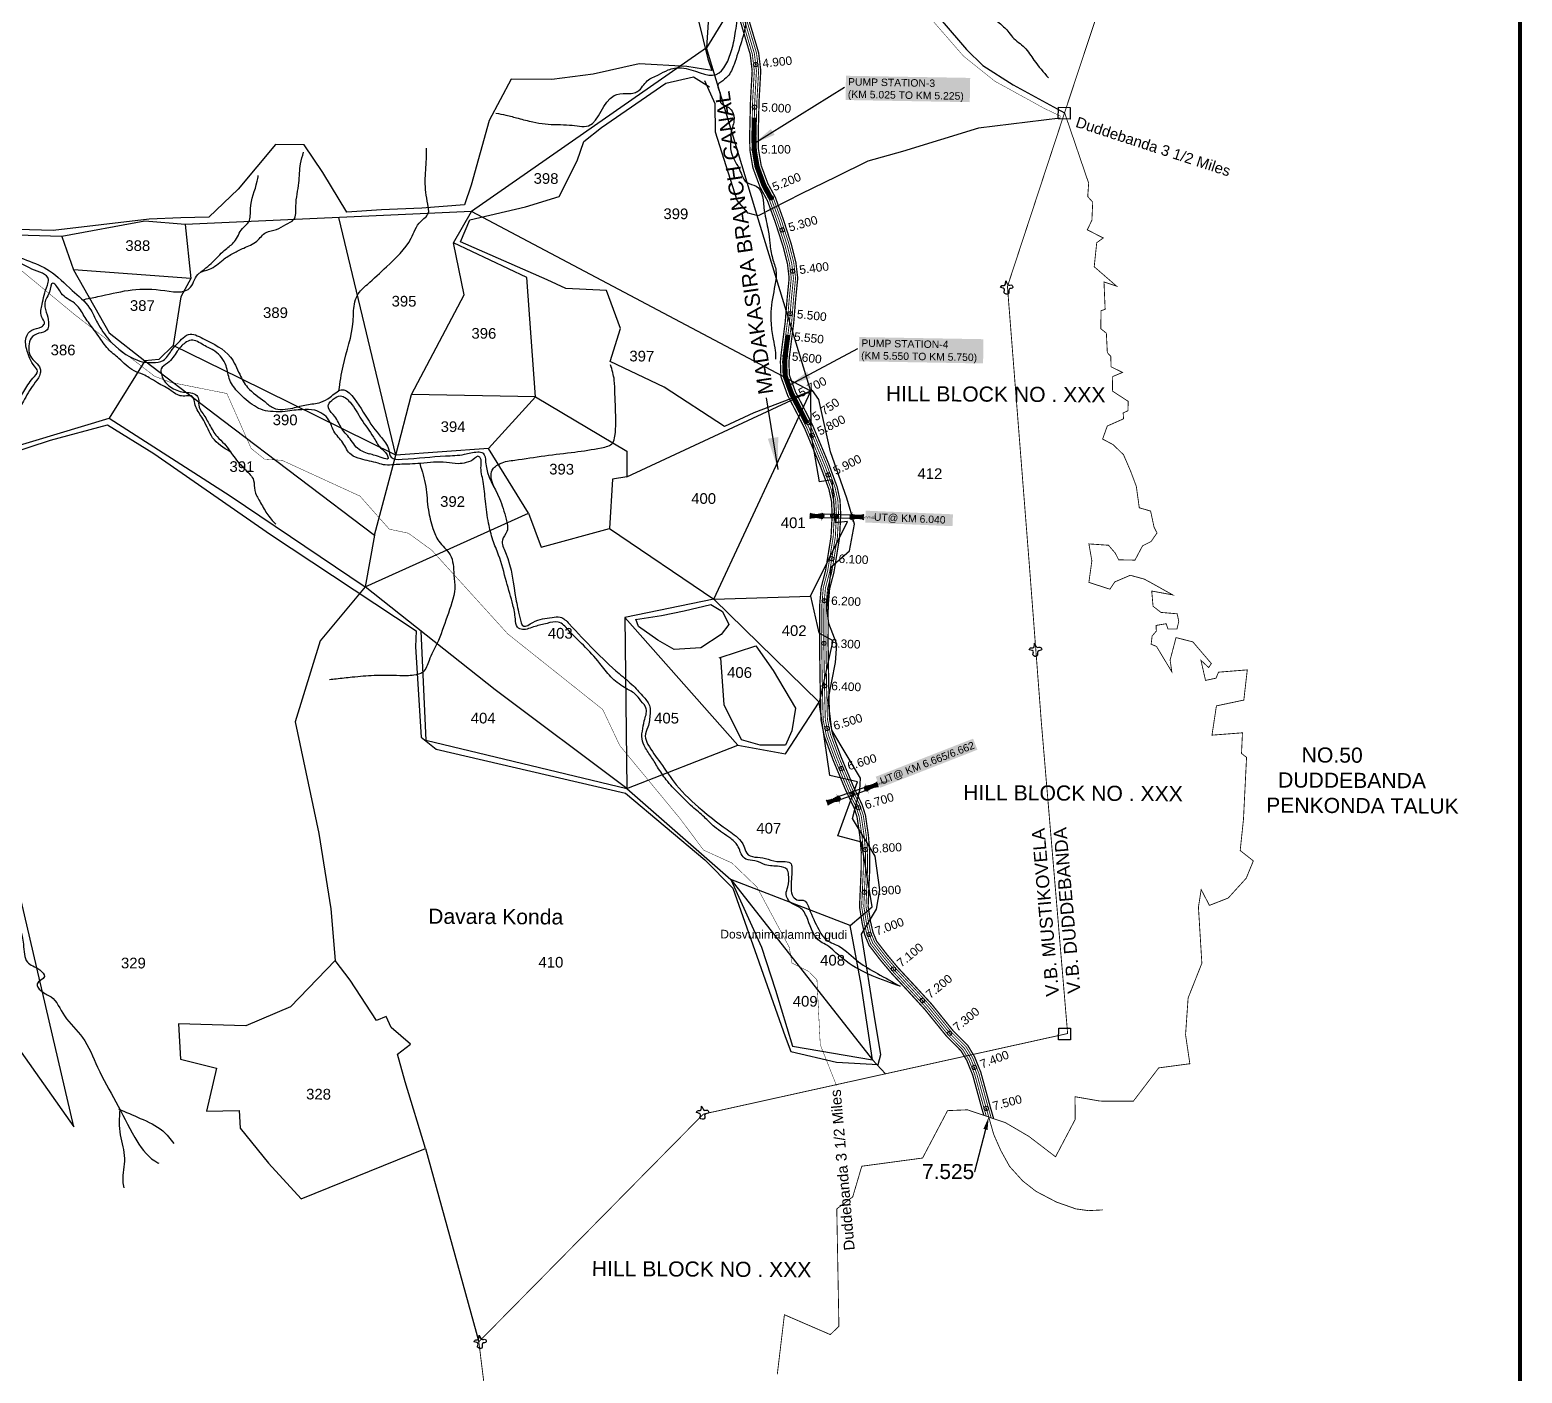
# Model space of a CAD drawing. Header units: inches. Extents: x 768179 to 777848, y 1567444 to 1579928.
# Drawn here: x 774247 to 777743, y 1569963 to 1573112 of the extents above; entities that cross this region are included whole.
import ezdxf
from ezdxf import colors
from ezdxf.entities.mleader import LeaderData, LeaderLine
from ezdxf.enums import TextEntityAlignment as Align
from ezdxf.math import Vec2, Vec3

# ---------------------------------------------------------------- set-up
doc = ezdxf.new("R2010")
doc.units = ezdxf.units.IN
doc.header["$MEASUREMENT"] = 0
doc.header["$PDMODE"] = 32
doc.header["$PDSIZE"] = 10
doc.linetypes.add('ACAD_ISO02W100', pattern=[15, 12, -3])
doc.linetypes.add('HIDDEN2', pattern=[0.1875, 0.125, -0.0625])
for name, color, linetype in [('CANAL1', 242, 'Continuous'), ('CSMark', 72, 'Continuous'), ('HILLLS', 24, 'Continuous'), ('PLOT', 7, 'Continuous'), ('PLOT NO', 7, 'Continuous'), ('ROADS', 6, 'Continuous'), ('STREAM', 4, 'Continuous'), ('STRUCTURE', 5, 'Continuous'), ('TANKS-STREAM', 4, 'Continuous'), ('TEXT', 7, 'Continuous'), ('VILLAGE BOUNDARY', 5, 'Continuous'), ('VILLAGE BOUNDRY', 5, 'Continuous'), ('VILLAGE STONES', 1, 'Continuous')]:
    doc.layers.add(name, color=color, linetype=linetype)
doc.styles.get("Standard").update_dxf_attribs({"font": 'arial.ttf'})
doc.linetypes.add('DOTS', pattern='A,1e-06,-3,["●",Standard,S=3,R=0,X=-1.25,Y=-1.25],-3', length=6.000001)
doc.dimstyles.get("Standard").update_dxf_attribs({"dimtxt": 0.18, "dimasz": 20, "dimexe": 0.18, "dimexo": 0.0625, "dimgap": 0.09, "dimtad": 0, "dimtih": 1, "dimtoh": 1, "dimdec": 4, "dimzin": 0, "dimdsep": 46, "dimtxsty": 'Standard', "dimcen": 0.09, "dimadec": 0, "dimazin": 0, "dimtfac": 1, "dimtdec": 4, "dimtofl": 0, "dimtmove": 0, "dimatfit": 3, "dimfxl": 1, "dimtolj": 1, "dimtzin": 0, "dimarcsym": 0})

# ---------------------------------------------------------------- blocks, each defined once
blk = doc.blocks.new('UT')
at = {"layer": 'STRUCTURE'}
h = blk.add_hatch(dxfattribs=at)
h.set_pattern_fill('DASH', color=150, scale=8, angle=-39.6278, style=0)
h.set_pattern_definition([(320.372247933, (-4370.464, -6260.8811), (1.40800153113, 0.132407282), [1, -1])])
h.paths.add_polyline_path([(765163, 1700681.9), (765165.6, 1700680.6), (765167.2, 1700680.3), (765169.1, 1700680), (765172.4, 1700679.6), (765176.4, 1700679.3), (765179.5, 1700679.5), (765183.1, 1700679.9), (765187.7, 1700680.9), (765188.9, 1700681.2), (765193.1, 1700682.2), (765196.1, 1700680.2), (765196.1, 1700672.2), (765193.1, 1700670.2), (765190.5, 1700670.8), (765188.1, 1700671.3), (765185.5, 1700671.8), (765183.6, 1700672.1), (765181, 1700672.5), (765180.3, 1700672.5), (765178.5, 1700672.6), (765176.7, 1700672.6), (765174.6, 1700672.5), (765172.5, 1700672.3), (765170.4, 1700672), (765168.5, 1700671.7), (765166.1, 1700671.2), (765165, 1700670.8), (765163, 1700669.7)])
h.paths.add_polyline_path([(765259.1, 1700682.2), (765256.1, 1700680.2), (765256.1, 1700672.2), (765259.1, 1700670.2), (765261.9, 1700671), (765264.4, 1700671.6), (765266.4, 1700672), (765269.1, 1700672.5), (765272.7, 1700673), (765276.1, 1700673.1), (765278.6, 1700672.9), (765281.2, 1700672.7), (765283.9, 1700672.3), (765286.4, 1700671.9), (765288, 1700671.3), (765289.2, 1700670.6), (765289.1, 1700682.7), (765287.6, 1700681.8), (765285.7, 1700681.2), (765283, 1700680.7), (765281.2, 1700680.4), (765276.7, 1700679.9), (765272.7, 1700679.9), (765268.7, 1700680.3), (765264.8, 1700681), (765261.2, 1700681.7)])
at = {"layer": 'STRUCTURE', "color": 150, "const_width": 0.628}
for points in [[(765190.1, 1700688.2), (765190.1, 1700684.2), (765196.1, 1700680.2), (765256.1, 1700680.2), (765262.1, 1700684.2), (765262.1, 1700688.2)], [(765190.1, 1700664.2), (765190.1, 1700668.2), (765196.1, 1700672.2), (765256.1, 1700672.2), (765262.1, 1700668.2), (765262.1, 1700664.2)]]:
    blk.add_lwpolyline(points, dxfattribs=at)
at = {"layer": 'STRUCTURE', "color": 150}
for points in [[(765196.1, 1700680.2), (765256.1, 1700680.2)], [(765196.1, 1700672.2), (765256.1, 1700672.2)], [(765196.1, 1700672.2), (765256.1, 1700672.2)]]:
    blk.add_lwpolyline(points, dxfattribs=at)
at = {"layer": 'STRUCTURE', "color": 0}
blk.add_circle((765226.1, 1700676.2), 1.89, dxfattribs=at)
at = {"layer": 'STRUCTURE', "color": 150}
for points in [[(765163, 1700681.9), (765164.4, 1700681.1), (765167.9, 1700680.2), (765171.2, 1700679.8), (765176.1, 1700679.4), (765184.7, 1700680.3), (765193.1, 1700682.2)], [(765163, 1700669.7), (765164.3, 1700670.6), (765167.8, 1700671.6), (765171.2, 1700672.1), (765176, 1700672.6), (765184.7, 1700672), (765193.1, 1700670.2)], [(765289.1, 1700682.7), (765287.8, 1700681.9), (765284.3, 1700680.9), (765280.9, 1700680.4), (765276.1, 1700679.8), (765267.4, 1700680.5), (765259.1, 1700682.2)], [(765289.2, 1700670.6), (765287.8, 1700671.4), (765284.2, 1700672.3), (765280.9, 1700672.7), (765276.1, 1700673.1), (765267.4, 1700672.2), (765259.1, 1700670.2)]]:
    blk.add_spline(points, degree=3, dxfattribs=at)
at = {"layer": 'STRUCTURE', "color": 0}
blk.add_text('STREAM', height=5, dxfattribs=at).set_placement((765148.2, 1700675.8), align=Align.MIDDLE_CENTER)
for points in [[(765190.9, 1700676), (765164.2, 1700675.8)], [(765289.3, 1700676.7), (765265.4, 1700676.4)]]:
    blk.add_leader(points, dimstyle='Standard', override={"dimasz": 10, "dimgap": 0.09, "dimtad": 0}, dxfattribs=at)

msp = doc.modelspace()

# ---------------------------------------------------------------- linework, layer by layer
at = {"color": 2}
for p in [(775983, 1572718, 21), (776070, 1572191, 21), (776128, 1571973, 21)]:
    msp.add_point(p, dxfattribs=at)
at = {"color": 3}
msp.add_point((776173.3, 1571320.5), dxfattribs=at)
at = {"layer": 'CANAL1', "color": 1, "const_width": 3}
for points in [[(775907.8, 1573142.7), (775934.2, 1573054), (775938.8, 1573015.4), (775934.9, 1572946.4), (775932.9, 1572862.8), (775933.5, 1572829.8), (775940.5, 1572788.3), (775957, 1572743.5), (775974.6, 1572711), (775992.6, 1572661.6), (776011.3, 1572603.5), (776021.5, 1572562.8), (776025.4, 1572529.6), (776020.7, 1572481.7), (776016.2, 1572426.9), (776006.7, 1572352.6), (776004.9, 1572334.7), (776006.2, 1572298.4), (776021.9, 1572254.8), (776044.9, 1572210.6), (776061.9, 1572177.1), (776099, 1572088), (776118.6, 1572034.9), (776124.7, 1572006.4), (776126.2, 1571974.8), (776123.6, 1571924), (776110.7, 1571844.2), (776100.5, 1571804.8), (776096.9, 1571763), (776096.7, 1571669.9), (776098, 1571581), (776100.1, 1571494.3), (776107.8, 1571455.9), (776129, 1571398.8), (776157.8, 1571329.8), (776177.5, 1571288.4), (776184.5, 1571266.8), (776191.2, 1571220.9), (776194.2, 1571185.7), (776194.1, 1571142.7), (776191.9, 1571092.3), (776190.3, 1571056.3), (776196.4, 1571018), (776202.5, 1570990.7), (776212.8, 1570965.8), (776239.8, 1570930.8), (776265.7, 1570900), (776304.8, 1570857.9), (776343.3, 1570815.8), (776394.5, 1570752.6), (776428, 1570718.9), (776441.6, 1570696.2), (776455.3, 1570662.3), (776476.7, 1570584), (776481.5, 1570567.5)], [(775926.7, 1573149.3), (775953.9, 1573058), (775958.9, 1573016), (775954.9, 1572945.6), (775952.9, 1572862.7), (775953.5, 1572831.7), (775959.9, 1572793.4), (775975.3, 1572751.8), (775992.9, 1572719.3), (776011.5, 1572668.1), (776030.5, 1572609), (776041.2, 1572566.4), (776045.5, 1572529.7), (776040.6, 1572479.9), (776036.1, 1572424.8), (776026.6, 1572350.3), (776024.9, 1572334), (776026, 1572302.3), (776040.3, 1572262.9), (776062.7, 1572219.7), (776080.1, 1572185.5), (776117.7, 1572095.3), (776137.8, 1572040.4), (776144.6, 1572009), (776146.2, 1571974.7), (776143.5, 1571921.9), (776130.3, 1571840.1), (776120.2, 1571801.4), (776116.9, 1571762.1), (776116.7, 1571670), (776118, 1571581.4), (776120, 1571496.5), (776127.1, 1571461.4), (776147.6, 1571406.1), (776176.1, 1571337.9), (776196.1, 1571295.9), (776204.1, 1571271.4), (776211.1, 1571223.2), (776214.2, 1571186.6), (776214.1, 1571142.3), (776211.8, 1571091.4), (776210.4, 1571057.5), (776216, 1571021.8), (776221.7, 1570996.7), (776230.2, 1570975.9), (776255.3, 1570943.4), (776280.7, 1570913.2), (776319.5, 1570871.4), (776358.5, 1570828.9), (776409.4, 1570766), (776443.9, 1570731.3), (776459.6, 1570705.1), (776474.3, 1570668.7), (776496, 1570589.4), (776504.5, 1570559.7)]]:
    msp.add_lwpolyline(points, dxfattribs=at)
at = {"layer": 'CANAL1', "color": 5, "const_width": 2}
for points in [[(775912.6, 1573144.4), (775939.1, 1573055), (775943.8, 1573015.5), (775939.9, 1572946.2), (775937.9, 1572862.8), (775938.5, 1572830.3), (775945.4, 1572789.5), (775961.6, 1572745.6), (775979.2, 1572713.1), (775997.3, 1572663.2), (776016.1, 1572604.9), (776026.4, 1572563.7), (776030.4, 1572529.6), (776025.6, 1572481.2), (776021.2, 1572426.3), (776011.7, 1572352), (776009.9, 1572334.5), (776011.1, 1572299.4), (776026.5, 1572256.9), (776049.4, 1572212.9), (776066.4, 1572179.2), (776103.7, 1572089.8), (776123.4, 1572036.3), (776129.6, 1572007.1), (776131.2, 1571974.8), (776128.6, 1571923.4), (776115.6, 1571843.2), (776105.4, 1571803.9), (776101.9, 1571762.8), (776101.7, 1571669.9), (776103, 1571581.1), (776105.1, 1571494.8), (776112.6, 1571457.3), (776133.6, 1571400.6), (776162.4, 1571331.8), (776182.1, 1571290.3), (776189.4, 1571268), (776196.2, 1571221.5), (776199.2, 1571185.9), (776199.1, 1571142.6), (776196.9, 1571092.1), (776195.3, 1571056.6), (776201.3, 1571018.9), (776207.3, 1570992.2), (776217.1, 1570968.3), (776243.7, 1570934), (776269.5, 1570903.3), (776308.5, 1570861.3), (776347.1, 1570819.1), (776398.2, 1570756), (776431.9, 1570722), (776446.1, 1570698.4), (776460, 1570663.9), (776481.5, 1570585.4), (776487.2, 1570565.6)], [(775922, 1573147.7), (775949, 1573057), (775953.9, 1573015.9), (775949.9, 1572945.8), (775947.9, 1572862.8), (775948.5, 1572831.2), (775955.1, 1572792.1), (775970.7, 1572749.7), (775988.3, 1572717.2), (776006.8, 1572666.4), (776025.7, 1572607.6), (776036.3, 1572565.5), (776040.5, 1572529.7), (776035.6, 1572480.3), (776031.2, 1572425.3), (776021.6, 1572350.9), (776019.9, 1572334.2), (776021.1, 1572301.3), (776035.7, 1572260.9), (776058.3, 1572217.4), (776075.5, 1572183.4), (776113, 1572093.5), (776133, 1572039), (776139.6, 1572008.4), (776141.2, 1571974.8), (776138.5, 1571922.4), (776125.4, 1571841.1), (776115.3, 1571802.2), (776111.9, 1571762.4), (776111.7, 1571670), (776113, 1571581.3), (776115.1, 1571495.9), (776122.3, 1571460), (776142.9, 1571404.3), (776171.5, 1571335.9), (776191.4, 1571294), (776199.2, 1571270.2), (776206.1, 1571222.6), (776209.2, 1571186.4), (776209.1, 1571142.4), (776206.8, 1571091.6), (776205.4, 1571057.2), (776211.1, 1571020.8), (776216.9, 1570995.2), (776225.9, 1570973.3), (776251.4, 1570940.2), (776277, 1570909.9), (776315.8, 1570868.1), (776354.7, 1570825.6), (776405.7, 1570762.7), (776439.9, 1570728.2), (776455.1, 1570702.9), (776469.5, 1570667.1), (776491.2, 1570588.1), (776498.7, 1570561.7)]]:
    msp.add_lwpolyline(points, dxfattribs=at)
at = {"layer": 'CANAL1', "color": 1, "linetype": 'HIDDEN2', "ltscale": 50, "const_width": 2}
msp.add_lwpolyline([(775917.3, 1573146), (775944, 1573056), (775948.8, 1573015.7), (775944.9, 1572946), (775942.9, 1572862.8), (775943.5, 1572830.7), (775950.2, 1572790.8), (775966.2, 1572747.7), (775983.8, 1572715.2), (776002.1, 1572664.8), (776020.9, 1572606.2), (776031.4, 1572564.6), (776035.5, 1572529.7), (776030.6, 1572480.8), (776026.2, 1572425.8), (776016.7, 1572351.4), (776014.9, 1572334.3), (776016.1, 1572300.3), (776031.1, 1572258.9), (776053.8, 1572215.2), (776071, 1572181.3), (776108.4, 1572091.6), (776128.2, 1572037.7), (776134.6, 1572007.7), (776136.2, 1571974.8), (776133.6, 1571922.9), (776120.5, 1571842.1), (776110.4, 1571803.1), (776106.9, 1571762.6), (776106.7, 1571669.9), (776108, 1571581.2), (776110.1, 1571495.4), (776117.4, 1571458.6), (776138.3, 1571402.4), (776167, 1571333.9), (776186.8, 1571292.1), (776194.3, 1571269.1), (776201.1, 1571222), (776204.2, 1571186.1), (776204.1, 1571142.5), (776201.8, 1571091.8), (776200.4, 1571056.9), (776206.2, 1571019.9), (776212.1, 1570993.7), (776221.5, 1570970.8), (776247.6, 1570937.1), (776273.2, 1570906.6), (776312.1, 1570864.7), (776350.9, 1570822.4), (776402, 1570759.3), (776435.9, 1570725.1), (776450.6, 1570700.7), (776464.8, 1570665.5), (776486.4, 1570586.7), (776504.6, 1570523), (776521.3, 1570485), (776541.9, 1570447.8), (776572.6, 1570413.8), (776603.9, 1570389.3), (776651.9, 1570364.2), (776697.2, 1570348.3), (776726.6, 1570344.2), (776758.1, 1570345.8), (776759.9, 1570346.4)], dxfattribs=at)
at = {"layer": 'CANAL1', "color": 96, "const_width": 10}
for points in [[(775984.2, 1572713.9), (775983.8, 1572715.2), (775966.2, 1572747.7), (775950.2, 1572790.8), (775943.5, 1572830.7), (775943.9, 1572905.5)], [(776022.5, 1572396.8), (776014.9, 1572334.3), (776016.1, 1572300.3), (776031.1, 1572258.9), (776067.1, 1572189)]]:
    msp.add_lwpolyline(points, dxfattribs=at)
at = {"layer": 'CSMark', "color": 5, "const_width": 10}
msp.add_lwpolyline([(768183.9, 1579923.4), (777737.7, 1579923.4), (777737.7, 1567449.5), (768183.9, 1567449.5)], close=True, dxfattribs=at)
at = {"layer": 'CSMark', "color": 3}
for p in [(775947.1, 1573030.3), (775944.5, 1572930.5), (775943.5, 1572830.5), (775972.7, 1572735.6), (776009.2, 1572642.7), (776033.5, 1572546), (776027.8, 1572446.5), (776016.2, 1572347.2), (776035.2, 1572250.9), (776079.3, 1572161.2), (776116.9, 1572068.5), (776136, 1571971.3), (776125.3, 1571872), (776107.8, 1571773.8), (776106.7, 1571673.8), (776108.1, 1571573.8), (776114.3, 1571474.3), (776147.6, 1571380.2), (776187.9, 1571288.7), (776203.8, 1571190.4), (776201.8, 1571090.4), (776212.9, 1570991.7), (776269.9, 1570910.5), (776337.6, 1570836.9), (776401.5, 1570759.9), (776459, 1570679.8), (776487.2, 1570583.9)]:
    msp.add_point(p, dxfattribs=at)
at = {"layer": 'HILLLS'}
for points in [[(775813.4, 1573132.6), (775834.9, 1573043.5), (775844.3, 1573016.7), (775785.4, 1573025.9), (775674.3, 1573032), (775565.9, 1573008), (775469.1, 1572995.5), (775374.5, 1572996), (775322.5, 1572899), (775280.7, 1572747.3), (775265, 1572701.2), (775164.9, 1572693.3), (775070.1, 1572690), (774989.3, 1572684.4), (774933.3, 1572777.2), (774888.9, 1572842.4), (774821.9, 1572842.8), (774734.7, 1572738.6), (774665.7, 1572672.6), (774600.1, 1572671), (774525.9, 1572668.1), (774301, 1572641.3), (774218.6, 1572643.4)], [(774194.8, 1572116.9), (774295.2, 1572149.9), (774428.7, 1572185.9), (774536.8, 1572118.7), (774810.1, 1571928.6), (775151.4, 1571703.1), (775150.2, 1571665.8), (775163.5, 1571454), (775198.2, 1571426), (775641.7, 1571322.9), (775828.1, 1571166.1), (775893.3, 1571100.2), (776015.8, 1570752.6), (776029.5, 1570716.8), (776136.7, 1570692.3), (776233.9, 1570686.8), (776240.3, 1570709.9), (776227, 1570789), (776194.8, 1570992.2), (776229.7, 1571050.4), (776238.1, 1571096.1), (776226.8, 1571175.1), (776173.9, 1571263.1), (776191, 1571329.7), (776192.2, 1571357.4), (776125.2, 1571470.5), (776117.2, 1571541.3), (776133.8, 1571628.8), (776136.9, 1571671.5), (776118.2, 1571719.9), (776113.5, 1571757.1), (776124.6, 1571853.6), (776166.9, 1571890.5), (776178.5, 1571952.7), (776160.6, 1572013.8), (776121.9, 1572122.6), (776094.7, 1572245), (776079.9, 1572266.1), (775943, 1572213.8), (775873.8, 1572181.6), (775732.8, 1572274.1), (775606.1, 1572334.2), (775630.6, 1572411.8), (775597.2, 1572501), (775502.4, 1572505.8), (775458.7, 1572525.8), (775255.1, 1572615.1), (775277.7, 1572666.6), (775407.5, 1572696.5), (775486.4, 1572721.1), (775528.8, 1572804.8), (775544.4, 1572850), (775585.7, 1572882.5), (775736.2, 1572986.8), (775801.1, 1573001.8), (775838.7, 1572977.9)], [(776660.6, 1572905), (776469.2, 1572881.3), (776291.1, 1572826.7), (776209.5, 1572804.1), (776135.8, 1572766.9), (776053.2, 1572727.6), (775953, 1572676.1), (775929.1, 1572682), (775903.6, 1572711.8), (775852.8, 1572871.7), (775852, 1572938.1), (775827.7, 1572991.8)], [(775665.6, 1571729.5), (775726.1, 1571738.7), (775779.7, 1571750.1), (775842.2, 1571764.6), (775869, 1571748.2), (775884.4, 1571717.9), (775866.2, 1571694.5), (775818.4, 1571663.4), (775756.2, 1571659.7), (775717.6, 1571681.6), (775672.3, 1571713.6), (775666.4, 1571730.8)], [(775861.7, 1571640.2), (775947.6, 1571667.8), (775988, 1571610), (776040.4, 1571521.7), (776031.9, 1571469.1), (776017.2, 1571434.9), (775957.2, 1571435.2), (775913.5, 1571447.9), (775872.8, 1571529.7), (775865.3, 1571640.2)]]:
    msp.add_lwpolyline(points, dxfattribs=at)
at = {"layer": 'PLOT'}
for points in [[(775975, 1574574.3), (775945.6, 1574409.5), (775905.8, 1574333.4), (775823.7, 1574267), (775771, 1574187.4), (775715.4, 1574134.9), (775630.3, 1574028.1), (775599, 1573994.4), (775556.8, 1573951.2), (775590.8, 1573894.3), (775664.4, 1573870.8), (775732, 1573876.2), (776072.1, 1573883.7), (776088.4, 1573805.9), (776095.7, 1573684.5), (776102, 1573563.2), (776104.6, 1573513.9), (776219.8, 1573437.3), (776217.9, 1573326.7), (776441.1, 1573065.5), (776478.9, 1573028.1), (776550.5, 1572982.7), (776670.7, 1572917.5)], [(776104.6, 1573513.9), (775831.9, 1573069.5)], [(775839.3, 1573190.8), (775831.9, 1573069.5), (775281, 1572685.7), (774610.8, 1572655.3), (774516.1, 1572663.1), (774321.5, 1572627.2), (774190.2, 1572630.9), (774004.1, 1572742.7), (773833.6, 1573003.6), (773776, 1573115.1)], [(776075.9, 1572264.5), (775949.5, 1572679.1), (775831.9, 1573069.5)], [(775103.7, 1572114.6), (774970.1, 1572671.6)], [(775103.7, 1572114.6), (775140.6, 1572257.1), (775264.4, 1572490.9), (775238.8, 1572612.4), (775281, 1572685.7)], [(775645.2, 1572064.2), (776075.9, 1572264.5), (775281, 1572685.7)], [(774610.8, 1572655.3), (774623.6, 1572528.6), (774349.1, 1572549.4)], [(774321.5, 1572627.2), (774349.1, 1572549.4), (774432.1, 1572401.8), (774515.8, 1572336.1), (774432.2, 1572201.3)], [(775430.9, 1572251.8), (775411.1, 1572531.3), (775238.8, 1572612.4)], [(774623.6, 1572528.6), (774600.6, 1572485.6), (774582.1, 1572371.8), (774548.8, 1572338.8), (774515.8, 1572336.1)], [(775054, 1571927.5), (775103.7, 1572114.6), (774738.4, 1572295.3), (774582.1, 1572371.8)], [(774515.8, 1572336.1), (774699.2, 1572196.3), (775054, 1571927.5), (775031.8, 1571806.6)], [(775320.9, 1572130.1), (775430.9, 1572251.8), (775140.6, 1572257.1)], [(775430.9, 1572251.8), (775644.8, 1572124.1), (775645.2, 1572064.2), (775611.8, 1572058.4), (775604.8, 1571942.6)], [(775849, 1571777.6), (776075.9, 1572264.5)], [(776075.8, 1571784.5), (776162.2, 1571959.7), (776134, 1571956), (776126.5, 1572057.1), (776096.7, 1572052.4), (776077.3, 1572165.1), (776075.9, 1572264.5)], [(774196.6, 1572130.2), (774432.2, 1572201.3), (774716.2, 1572019.4), (775031.8, 1571806.6), (774926.4, 1571679.3), (774868.2, 1571490.2), (774923.9, 1571227.8), (774951.6, 1571051.3), (774961.9, 1570930.3), (774856.8, 1570822.1), (774752.2, 1570777.2), (774594.9, 1570782.4), (774599.2, 1570699.5), (774683.9, 1570678.3), (774660.6, 1570577.1), (774737.2, 1570578.8), (774739.3, 1570537.4), (774805.4, 1570455.6), (774882.4, 1570372.2), (775173.7, 1570490.2), (775125.8, 1570646.1), (775108, 1570711.1), (775138.4, 1570734.2), (775093.4, 1570773.2), (775081.2, 1570799.4), (775058.3, 1570789.5), (774997, 1570884.1), (774961.9, 1570930.3)], [(775415.1, 1571978.6), (775320.9, 1572130.1), (775103.7, 1572114.6)], [(775031.8, 1571806.6), (775415.1, 1571978.6), (775444.8, 1571898.9), (775604.8, 1571942.6), (775849, 1571777.6), (775640.4, 1571734.4), (775645.2, 1571333.5), (775336.5, 1571564.9), (775031.8, 1571806.6)], [(773638.5, 1571963.3), (773701.2, 1571633.3), (773745.5, 1571650.5), (773863.2, 1571329.2), (774030.9, 1570991.2), (774349.8, 1570540.3), (774226.4, 1571071.4), (774185.3, 1571229.1), (773863.2, 1571329.2)], [(775849, 1571777.6), (776075.8, 1571784.5), (776094.6, 1571698.7), (776127.6, 1571680.1), (776096, 1571536)], [(775905.1, 1571435.3), (776017, 1571414.9), (776096, 1571536), (775849, 1571777.6)], [(775645.2, 1571333.5), (775905.1, 1571435.3), (775640.4, 1571734.4)], [(775162.7, 1571702.7), (775174, 1571447.2), (775645.2, 1571333.5)], [(776168.7, 1571012.5), (776219.6, 1571056.5), (776195, 1571208), (776139.2, 1571222.7), (776185.7, 1571349.2), (776121, 1571364), (776096, 1571536)], [(775645.2, 1571333.5), (775889, 1571120.1), (775960.7, 1570961.6), (775993.4, 1570860.8), (776033.6, 1570729.9), (776220.5, 1570697.8), (776251.1, 1570664.9)], [(776220.5, 1570697.8), (776194, 1570874.1), (776168.7, 1571012.5), (775889, 1571120.1)], [(775889, 1571120.1), (776220.5, 1570697.8)], [(775173.7, 1570490.2), (775298.4, 1570036.8)]]:
    msp.add_lwpolyline(points, dxfattribs=at)
at = {"layer": 'ROADS', "linetype": 'DOTS', "ltscale": 5, "const_width": 1.01}
for points in [[(776202.6, 1573315.8), (776433.8, 1573050.1), (776507.4, 1572991.2), (776623.6, 1572927.3), (776662, 1572908.9)], [(776136.6, 1570636.9), (776098.3, 1570733), (776090.5, 1570885.3), (776071.4, 1570904.8), (776032.1, 1570924.5), (776025.6, 1570961.7), (775950, 1571102.5), (775891.4, 1571158.9), (775824.9, 1571189.2), (775769.5, 1571263.4), (775628.7, 1571434), (775588.7, 1571518.7), (775366.3, 1571695.8), (775188.3, 1571891.9), (775133.5, 1571931.8), (775088.6, 1571941.4), (775019.9, 1572018.9), (774837.3, 1572102.7), (774796.1, 1572105.6), (774765, 1572130.6), (774708.1, 1572259.3), (774576.1, 1572285.5), (774539.1, 1572299.5), (774351.1, 1572444.5), (774206.5, 1572564.3)]]:
    msp.add_lwpolyline(points, dxfattribs=at)
at = {"layer": 'STREAM'}
msp.add_spline([(775913.4, 1573339.8), (775936.9, 1573344.7), (775974.6, 1573355.4), (776025.4, 1573369.3), (776080.8, 1573384.1), (776137.8, 1573394.6), (776215.8, 1573400.9), (776238.4, 1573397.4), (776298, 1573337.7), (776385.3, 1573255.7), (776417.8, 1573229.2), (776435.9, 1573207.7), (776501.9, 1573141.9), (776517.7, 1573127.7), (776537.4, 1573108.8), (776549, 1573094.2), (776576.6, 1573070.6), (776588.7, 1573055.5), (776599, 1573040.5), (776633.1, 1572999)], degree=3, dxfattribs=at)
at = {"layer": 'TANKS-STREAM'}
for points in [[(775230.6, 1574279.5), (775240.2, 1574276), (775261.4, 1574276.7), (775271, 1574275.9), (775287.8, 1574264.5), (775301.6, 1574238.9), (775311.4, 1574205.4), (775287.4, 1574154.9), (775283.5, 1574143.2), (775282.3, 1574129.9), (775302.5, 1574122.2), (775360.3, 1574111.8), (775377.9, 1574097.3), (775381.6, 1574087.8), (775386, 1574077.4), (775391, 1574059.4), (775402.3, 1574029.1), (775405.3, 1573969.8), (775411.6, 1573925.1), (775413.7, 1573878.5), (775411.1, 1573835), (775429.5, 1573817.5), (775478.3, 1573811), (775507.6, 1573802.1), (775652.7, 1573701.2), (775693.1, 1573677.9), (775718.3, 1573652.9), (775687, 1573594.2), (775679, 1573570.8), (775704.6, 1573558.8), (775744.2, 1573532.5), (775809.4, 1573491.9), (775833.7, 1573473.2), (775848.8, 1573454), (775869.1, 1573426.1), (775866.9, 1573407.5), (775858.3, 1573391.4), (775864.6, 1573374.1), (775887.9, 1573359.7), (775906.7, 1573343.7), (775917.9, 1573332.7), (775918.5, 1573252.8), (775918.2, 1573204), (775920, 1573148.3), (775922.3, 1573138), (775913.4, 1573083.5), (775896.4, 1573030.7), (775881.5, 1573002.7), (775865.4, 1572989.2), (775858.2, 1572982), (775863.5, 1572963.9), (775864.8, 1572941.5), (775881.1, 1572931.5), (775892, 1572920.9), (775896, 1572898.6), (775889.3, 1572869.3), (775888.9, 1572856.8), (775889.4, 1572824.7), (775907.3, 1572788.1), (775914.4, 1572771.3), (775926.3, 1572753.8), (775947.8, 1572745.2), (775967.2, 1572687.6), (775976.5, 1572641), (775980.2, 1572611.7), (775986.4, 1572576.3), (775994.5, 1572546.9), (775992.1, 1572513.3), (775982.7, 1572451.1), (775983, 1572423.1), (775988, 1572386.4), (775992.6, 1572360.1), (775993.7, 1572339.8)], [(775338.2, 1572916.3), (775361.9, 1572911.7), (775390.6, 1572904.5), (775425, 1572895.9), (775482.5, 1572889.5), (775511.2, 1572888.6), (775555.5, 1572887), (775615.1, 1572957.6), (775643.6, 1572962.6), (775659.4, 1572963.1), (775670.5, 1572967.5), (775693.1, 1572992.2), (775719.5, 1573006.4), (775741.8, 1573017.6), (775773.5, 1573022.6), (775854.7, 1573007.1), (775891.1, 1573065.6), (775899.9, 1573108.2), (775903.4, 1573134), (775905, 1573154.1), (775906.6, 1573191.9), (775901.1, 1573227.3), (775913.3, 1573283), (775905.3, 1573327.2), (775868, 1573353.8), (775847.7, 1573369.4), (775839.1, 1573385.3), (775845.7, 1573406.7), (775845, 1573427.9), (775748.7, 1573515.1), (775672.7, 1573559.7), (775674.4, 1573586.5), (775704, 1573643.7), (775642.4, 1573694.3), (775494.3, 1573788.2), (775439.4, 1573794.6), (775418.5, 1573788), (775386.5, 1573768.7), (775335.6, 1573743.9), (775246.7, 1573698.1), (775194.4, 1573673.3), (775165.7, 1573644.5), (775149.5, 1573633.8), (775130.3, 1573630.5), (775077.9, 1573656.7), (775025.6, 1573656.7), (774950.6, 1573662.2), (774904.2, 1573660), (774818.1, 1573653.7), (774748.9, 1573651.1), (774718.6, 1573656.8)], [(773821.5, 1572859.2), (773838.6, 1572813), (773869.5, 1572761), (773887.2, 1572747.9), (773975.5, 1572731.7), (774015.6, 1572716.9), (774108.9, 1572650.3), (774183.9, 1572595.1), (774292.4, 1572546.9), (774345.7, 1572501), (774386.6, 1572459.6), (774405, 1572424.7), (774432.7, 1572385), (774498.5, 1572337.3), (774521.2, 1572332), (774534.5, 1572331.9), (774558.8, 1572337), (774577.8, 1572359.2), (774601.9, 1572386.3), (774618.2, 1572397.9), (774651.9, 1572388.3), (774716.5, 1572344.8), (774738.1, 1572304.3), (774756.6, 1572273.6), (774796.8, 1572240.2), (774817, 1572225.6), (774862.6, 1572225.3), (774894.8, 1572232.9), (774928, 1572239), (774949.9, 1572250.8), (774975.9, 1572267.7), (775022.5, 1572223.9), (775060.1, 1572168.7), (775079.6, 1572143.7), (775087.3, 1572127.1), (775092.9, 1572110), (775118.8, 1572105.2), (775220, 1572112.9), (775264.6, 1572116.8), (775295.8, 1572122.3), (775308.2, 1572119.7), (775314.3, 1572098.4), (775346.6, 1572013.5), (775362.4, 1571964.7), (775364.3, 1571936.2), (775353.8, 1571915.5), (775360.9, 1571887), (775385.2, 1571777.8), (775394.3, 1571734.7), (775403.5, 1571713.9), (775424.8, 1571722.6), (775470, 1571734.3), (775489.2, 1571735.2), (775509.9, 1571719.6), (775627, 1571603), (775660.5, 1571573.8), (775684.8, 1571547.5), (775699.2, 1571525.3), (775699.7, 1571508.5), (775694.3, 1571477.2), (775688.3, 1571456.6), (775694.7, 1571437), (775723.8, 1571393.7), (775761, 1571342.5), (775820.9, 1571283.2), (775871.2, 1571243.8), (775904.9, 1571218.3), (775919.5, 1571198.7), (775925.9, 1571181.9), (775969.8, 1571169.9), (775996.2, 1571162.4), (776030, 1571156.9), (776031.9, 1571144.3), (776030, 1571098.8), (776034.8, 1571080), (776047.5, 1571072.1), (776058.5, 1571072), (776072.2, 1571052.4), (776094.7, 1571003), (776110.1, 1570981), (776140.9, 1570964.5), (776188, 1570927.5), (776232.3, 1570900), (776285.8, 1570870)], [(774370, 1572479.1), (774405.5, 1572486.3), (774477, 1572501), (774552.8, 1572501.7), (774623.1, 1572508.3), (774643.2, 1572541.7), (774667.2, 1572550.4), (774699.1, 1572572.7), (774723.7, 1572588.5), (774747.7, 1572600.3), (774778.5, 1572616.6), (774800, 1572636.8), (774824.1, 1572643.4), (774846, 1572655.4), (774864.6, 1572666.8), (774869.8, 1572698.6), (774876.8, 1572753.3), (774880.9, 1572797.9), (774888, 1572824.6)], [(774970.7, 1572265.9), (774980.5, 1572323.5), (775003.9, 1572429), (775006.9, 1572468.8), (775013.8, 1572489.4), (775037.2, 1572515), (775082.3, 1572556.4), (775139.6, 1572623.1), (775162.3, 1572662.6), (775179.8, 1572681.1), (775178.9, 1572703.4), (775172.8, 1572757.2), (775175.5, 1572808.8), (775176, 1572834.4)], [(774207.9, 1572208.1), (774211.4, 1572227.6), (774232.7, 1572264.1), (774253.9, 1572295.3), (774264.7, 1572311.8), (774257.4, 1572323.1), (774246.8, 1572341.2), (774240.5, 1572358.9), (774237.8, 1572390.6), (774251.1, 1572407.7), (774274.1, 1572415.8), (774280.5, 1572422.7), (774274.2, 1572439.8), (774275.5, 1572468.2), (774279.7, 1572489.7), (774287.7, 1572512.9), (774289.9, 1572526.6), (774251.3, 1572551.1), (774213, 1572568.1), (774175, 1572572.4), (774138.5, 1572600.9), (774094.8, 1572636.7), (774038.6, 1572683.3), (774015.4, 1572700.5), (773987.7, 1572717.8), (773961.4, 1572722.4), (773934, 1572724.2), (773904, 1572732.5), (773878.4, 1572746), (773866.4, 1572750.5), (773855.4, 1572746.4), (773851.9, 1572729.7), (773867.1, 1572696.1), (773891, 1572645.2), (773901.8, 1572618.3), (773928, 1572601.2), (773951.5, 1572588.5), (773962.3, 1572573.7), (773977.5, 1572546.2), (773988.8, 1572511.7), (773989.2, 1572484.3), (773987.4, 1572455.3), (773976.8, 1572409.9), (773967.3, 1572383.1), (773956.2, 1572358), (773945.7, 1572336.7), (773928.5, 1572303.7), (773910.9, 1572291.2), (773907, 1572283.6), (773919, 1572270.9), (773934.7, 1572249.5), (773958.1, 1572208.8), (773980.8, 1572162.6), (773986.8, 1572147.7), (773982.3, 1572129.2), (773958.6, 1572106.8), (773937.7, 1572090), (773920.7, 1572080.8), (773915.1, 1572066), (773924.3, 1572040.8), (773927.5, 1572022.2), (773909.7, 1571995.7), (773879, 1571983.2), (773849.4, 1571974.7), (773836.7, 1571966), (773835.5, 1571950.1), (773839.7, 1571915), (773847.6, 1571864.1), (773861, 1571798.3), (773863.8, 1571717), (773866.9, 1571680.8), (773874.5, 1571671.5), (773894.2, 1571669.7), (773943.5, 1571668.4), (773981.8, 1571662.7), (774001.4, 1571645.1), (774034.5, 1571581.9), (774059, 1571529), (774079.7, 1571505.4), (774107.5, 1571487.2), (774123.7, 1571449.8), (774136.1, 1571402.5), (774135.2, 1571350.5), (774124.7, 1571326.4), (774157.2, 1571233.7), (774176.3, 1571139.8), (774212.1, 1571037.4), (774231.4, 1570968.7), (774240.8, 1570926.7), (774269.6, 1570908.7), (774280.5, 1570892.8), (774263.9, 1570875.7), (774272.1, 1570859.9), (774296.1, 1570845.3), (774327.6, 1570800.9), (774370, 1570749.8), (774405.3, 1570680.2), (774447.6, 1570599.3), (774492.5, 1570515.9), (774539, 1570460.6), (774548.5, 1570455.1)], [(774646.2, 1572543.5), (774679.3, 1572571.7), (774705, 1572597.1), (774725.8, 1572615.4), (774744.8, 1572646.1), (774759.4, 1572662), (774763.5, 1572692.3), (774779.1, 1572756.6), (774781.7, 1572770.5)], [(774715.9, 1572122.6), (774674.8, 1572155.8), (774654, 1572196.3), (774637, 1572224.6), (774631.9, 1572240.2), (774627.1, 1572252.4), (774613.6, 1572253.7), (774598.6, 1572254.1), (774577.3, 1572265.9), (774545.9, 1572284.4), (774526.4, 1572296.1), (774511.8, 1572303.8), (774490.7, 1572312.5), (774455.1, 1572341.3), (774429.8, 1572363.9), (774408, 1572393.3), (774393.9, 1572412.5), (774374, 1572440.9), (774354.6, 1572467.9), (774323.4, 1572490.5), (774309.4, 1572510.2), (774300.6, 1572518), (774292.2, 1572496.6), (774284.8, 1572481), (774281.3, 1572468.8), (774287, 1572443.8), (774290.3, 1572420.4), (774286.8, 1572408.2), (774267.7, 1572400.5), (774249.5, 1572388.8), (774244.5, 1572370.8), (774247.8, 1572346.8), (774270.6, 1572317.2), (774271, 1572306.9), (774259.2, 1572285.5), (774234, 1572246), (774223.7, 1572229.5), (774210.4, 1572213.4), (774209.8, 1572194.4), (774201.8, 1572173.4), (774188.5, 1572144.2), (774182.5, 1572125.6)], [(776285.8, 1570870), (776159.1, 1570928.7), (776131.7, 1570951.7), (776113.8, 1570966.3), (776099.4, 1570974.1), (776068.9, 1571026.7), (776052.8, 1571052.5), (776028.8, 1571066.3), (776018.1, 1571086.3), (776022.5, 1571102.9), (776024.1, 1571132.3), (776020.5, 1571143.5), (776002.5, 1571150.9), (775969.6, 1571154.8), (775945.2, 1571164.2), (775924.1, 1571168.1), (775912.8, 1571180.6), (775906.3, 1571197.1), (775888.7, 1571216), (775850.7, 1571243.5), (775826.8, 1571266.5), (775798.7, 1571290.7), (775766.6, 1571321.8), (775737.5, 1571354), (775717.3, 1571383.7), (775701.1, 1571409.3), (775685.7, 1571434.6), (775680.3, 1571455.1), (775681.5, 1571468.1), (775686.1, 1571492.1), (775690.6, 1571520.2), (775678.3, 1571539.3), (775664, 1571555.4), (775640, 1571570.2), (775607.7, 1571595.3), (775582.1, 1571626.9), (775543.3, 1571669.2), (775508.3, 1571704.8), (775484.3, 1571723.7), (775458.3, 1571720.6), (775430, 1571713.3), (775415, 1571708.4), (775400.9, 1571706.2), (775389, 1571711.8), (775384.1, 1571730.9), (775378.1, 1571764.1), (775363.2, 1571818.1), (775344.7, 1571880.8), (775331.3, 1571915.9), (775321.3, 1571955.2), (775313.8, 1572006.7), (775308.5, 1572053.1), (775303.5, 1572089.7), (775301.6, 1572108.5), (775296.4, 1572112.1), (775289.4, 1572107.7), (775268.6, 1572097.3), (775250.3, 1572094.7), (775222.4, 1572097.9), (775162.2, 1572095.4), (775136.4, 1572094), (775099.8, 1572092.3), (775079.3, 1572091.8), (775062.3, 1572095.9), (775021.6, 1572105.9), (774999, 1572116), (774979.9, 1572143.7), (774958.9, 1572171.1), (774946.4, 1572197.8), (774933.1, 1572211.2), (774913.9, 1572220), (774884.1, 1572221.4), (774866.1, 1572219.9), (774844.4, 1572217), (774816.2, 1572217.1), (774792.9, 1572220.4), (774772.5, 1572230.1), (774735.6, 1572261.5), (774715, 1572290.8), (774706.1, 1572324.3), (774680.3, 1572358.2), (774653.7, 1572372.7), (774624.3, 1572384.3), (774610.6, 1572378.2), (774591.8, 1572358.4), (774569, 1572330.6), (774554.1, 1572316.8), (774554.9, 1572304.4), (774558.6, 1572293.5), (774572.5, 1572277.6), (774602.7, 1572263.3), (774619.7, 1572261.5), (774635, 1572256.9), (774641.9, 1572245.7), (774642.1, 1572232.5), (774652.4, 1572211.6), (774667.6, 1572185.8), (774685.2, 1572158.3), (774702.5, 1572141.2), (774724.2, 1572111.5), (774751.5, 1572080.5), (774770.8, 1572055.4), (774773.4, 1572032), (774785, 1572006.9), (774802, 1571978), (774822.5, 1571952.8)], [(775332.4, 1572042.7), (775329.5, 1572079.4), (775348.6, 1572095.3), (775382.7, 1572103.1), (775453, 1572113.6), (775523, 1572122), (775585.9, 1572132.2), (775612.1, 1572143.6), (775617.2, 1572159.6), (775619.4, 1572191.4), (775617.4, 1572258.4), (775615.8, 1572290.7), (775607.1, 1572326.5)], [(775042.3, 1572117.4), (775011.1, 1572133.8), (774999.7, 1572149.5), (774977.3, 1572177.1), (774960.8, 1572205.5), (774946.6, 1572225), (774946, 1572233), (774957.5, 1572246), (774974.2, 1572253.6), (774996.7, 1572238.8), (775023, 1572198.8), (775051.5, 1572157.2), (775067.8, 1572132.3), (775083.5, 1572115.5), (775085.7, 1572106.9), (775071.9, 1572108.6), (775042.3, 1572118)], [(775159.9, 1572095.2), (775174.1, 1572041.5), (775180.1, 1571986.2), (775191, 1571943.2), (775204.5, 1571913.3), (775231.1, 1571881.5), (775240.2, 1571834.2), (775241.8, 1571802.5), (775224.1, 1571736.5), (775200.2, 1571673), (775181.8, 1571633.6), (775167, 1571606.3), (775146.2, 1571598.9), (775113.2, 1571597.9), (775052.9, 1571598.2), (775001.9, 1571594.2), (774964.5, 1571590), (774948.3, 1571588.2)], [(774454.4, 1570582.7), (774505.1, 1570560.5), (774557.9, 1570531.3), (774583.9, 1570501.6)], [(774457.1, 1570581.3), (774458.1, 1570521.6), (774468.2, 1570466.5), (774464.4, 1570413.6), (774466.4, 1570397.8)]]:
    msp.add_spline(points, degree=3, dxfattribs=at)
at = {"layer": 'VILLAGE BOUNDARY', "color": 5, "const_width": 1.97}
msp.add_lwpolyline([(775997.6, 1569960.3), (776014.3, 1570100.2), (776121.8, 1570053.7), (776142, 1570073), (776137, 1570348.3), (776174.3, 1570376.3), (776195.6, 1570448.3), (776338, 1570467.5), (776396.5, 1570578.6), (776443.2, 1570580.5), (776532.1, 1570550.4), (776587.1, 1570518.2), (776649.5, 1570470.4), (776695.6, 1570558.1), (776695.1, 1570611.2), (776753.8, 1570601), (776831.7, 1570600.6), (776891.2, 1570678.8), (776964.2, 1570688.5), (776954.1, 1570756.4), (776960.1, 1570842.6), (776992.3, 1570924), (776984.3, 1571055.4), (776990.7, 1571096.7), (777010, 1571059.6), (777054.1, 1571076.9), (777096.2, 1571123.3), (777112.9, 1571163.9), (777082.1, 1571188.2), (777089.8, 1571261.5), (777097, 1571406.5), (777085.2, 1571415.7), (777087.4, 1571464.1), (777016, 1571458.6), (777026.4, 1571527.2), (777090.6, 1571540.8), (777098.7, 1571611.6), (777031.3, 1571606.2), (777025.5, 1571592.2), (777000.9, 1571586.9), (776990.2, 1571633.9), (777008.3, 1571617.1), (777014.5, 1571626.5), (776971.3, 1571677.1), (776931.8, 1571687.3), (776917.9, 1571634.5), (776921.9, 1571607.1), (776886, 1571666.5), (776873.5, 1571671.7), (776875.8, 1571691), (776885.5, 1571702.4), (776885.3, 1571715.8), (776908.9, 1571719.8), (776912.7, 1571707.5), (776934, 1571707.5), (776938.2, 1571724.9), (776934.5, 1571743), (776896.4, 1571746.3), (776878, 1571760.7), (776874.8, 1571796.4), (776924.1, 1571787.3), (776873.3, 1571815.7), (776857.4, 1571824.3), (776824.6, 1571833.3), (776788.2, 1571817.7), (776777, 1571800.7), (776727.6, 1571816.6), (776734.6, 1571867.1), (776727.7, 1571906.8), (776773.4, 1571903.7), (776789.4, 1571885.3), (776797.4, 1571869.5), (776835.5, 1571868.8), (776853.5, 1571902.5), (776873.3, 1571912.4), (776887.3, 1571932.5), (776880.3, 1571946.2), (776872.2, 1571983.8), (776845.7, 1571991.5), (776838.7, 1572041.9), (776826.2, 1572075.2), (776808.8, 1572115.8), (776784.3, 1572139.5), (776759.8, 1572152.5), (776770.7, 1572183.1), (776808.9, 1572200), (776807.9, 1572213.7), (776819.1, 1572219), (776819.8, 1572240.9), (776782.7, 1572265.1), (776783.3, 1572299), (776806.4, 1572308.7), (776779.4, 1572322), (776779.1, 1572346.1), (776770.8, 1572355.1), (776768.6, 1572400.6), (776755.4, 1572411.4), (776756.2, 1572453.3), (776765.7, 1572456.8), (776763, 1572520.8), (776792.4, 1572511), (776740.1, 1572556.4), (776746, 1572612.8), (776761.2, 1572623.8), (776723.9, 1572643), (776734.7, 1572665.5), (776736.6, 1572707.8), (776724.9, 1572720.9), (776727.1, 1572752.2), (776670.7, 1572917.5), (776918.9, 1573665)], dxfattribs=at)
at = {"layer": 'VILLAGE BOUNDARY', "color": 5, "linetype": 'ACAD_ISO02W100', "ltscale": 5, "const_width": 2.03}
msp.add_lwpolyline([(776819.3, 1573366.5), (776670.7, 1572917.5), (776536.8, 1572510.1), (776588.2, 1571856.5), (776616.3, 1571488.2), (776677.8, 1570759.3), (775824.3, 1570570.5), (775298.4, 1570036.8), (775317.7, 1569880.7), (775345.2, 1569605.4), (774677.3, 1569569.6), (774122.5, 1569547.1)], dxfattribs=at)
at = {"layer": 'VILLAGE STONES'}
for points in [[(776656.2, 1572930.2), (776683.6, 1572930), (776683.5, 1572902.6), (776656, 1572902.7)], [(776657, 1570772.1), (776684.4, 1570771.9), (776684.3, 1570744.5), (776656.8, 1570744.6)]]:
    msp.add_lwpolyline(points, close=True, dxfattribs=at)
for points in [[(776520.6, 1572507.7), (776523.5, 1572512.2), (776530.7, 1572513.4), (776532.9, 1572523.4), (776538.4, 1572513.8), (776546.8, 1572513.4), (776549.4, 1572507.8), (776540.8, 1572504.1), (776539.2, 1572493.3), (776529.1, 1572495.3), (776530.2, 1572502.5), (776520.3, 1572508)], [(776588.1, 1571658.6), (776591, 1571663.1), (776598.3, 1571664.3), (776600.4, 1571674.3), (776605.9, 1571664.7), (776614.4, 1571664.3), (776616.9, 1571658.8), (776608.3, 1571655), (776606.7, 1571644.2), (776596.7, 1571646.2), (776597.7, 1571653.5), (776587.8, 1571658.9)], [(775808.1, 1570573.7), (775811, 1570578.2), (775818.2, 1570579.3), (775820.4, 1570589.4), (775825.9, 1570579.7), (775834.3, 1570579.4), (775836.9, 1570573.8), (775828.3, 1570570.1), (775826.7, 1570559.3), (775816.6, 1570561.3), (775817.7, 1570568.5), (775807.8, 1570574)], [(775287.1, 1570036.5), (775290, 1570041), (775297.2, 1570042.2), (775299.4, 1570052.2), (775304.9, 1570042.6), (775313.3, 1570042.2), (775315.8, 1570036.7), (775307.2, 1570033), (775305.7, 1570022.1), (775295.6, 1570024.2), (775296.7, 1570031.4), (775286.8, 1570036.8)]]:
    msp.add_spline(points, degree=3, dxfattribs=at)

# ---------------------------------------------------------------- block references
at = {"layer": 'STRUCTURE', "color": 0}
for p, rotation in [((1598136.3, 3245944.9), 178.072366845963), ((930162.9, 3429858.2), 199.4891244446156)]:
    msp.add_blockref('UT', p, dxfattribs=dict(at, rotation=rotation))

# ---------------------------------------------------------------- texts
at = {"layer": 'CSMark', "color": 1}
for s, rotation, p in [('4.900', 5.9771, (775962.7, 1573032.9)), ('5.000', 356.9705, (775960.3, 1572930.7)), ('5.100', 0.0635, (775959.3, 1572831.6)), ('5.200', 22.023, (775986.9, 1572742.4)), ('5.300', 15.8263, (776024.1, 1572648)), ('5.400', 7.3682, (776049.1, 1572549)), ('5.500', 354.1431, (776043.6, 1572445.9)), ('5.550', 354.1431, (776037.1, 1572393.1)), ('5.600', 354.1431, (776032, 1572346.6)), ('5.700', 27.1954, (776048.8, 1572259)), ('5.750', 34.8445, (776082.5, 1572202.1)), ('5.800', 27.1954, (776092.9, 1572169.3)), ('5.900', 27.1954, (776130.4, 1572076.6)), ('6.100', 357.6087, (776141.3, 1571872.3)), ('6.200', 357.6087, (776123.8, 1571774)), ('6.300', 357.6087, (776122.7, 1571674.1)), ('6.400', 357.6087, (776124.1, 1571574.1)), ('6.500', 16.9106, (776129.3, 1571479.8)), ('6.600', 16.9106, (776162.6, 1571385.7)), ('6.700', 16.9106, (776202.9, 1571294.3)), ('6.800', 3.6408, (776219.7, 1571192.3)), ('6.900', 3.6408, (776217.7, 1571092.4)), ('7.000', 20.3695, (776227.6, 1570998.2)), ('7.100', 39.4286, (776281.7, 1570921.3)), ('7.200', 39.4286, (776349.4, 1570847.7)), ('7.300', 39.4286, (776413.2, 1570770.8)), ('7.400', 20.8809, (776473.6, 1570686.4)), ('7.500', 14.5958, (776502.4, 1570588.9))]:
    msp.add_text(s, height=20, rotation=rotation, dxfattribs=at).set_placement(p, align=Align.MIDDLE_LEFT)
at = {"layer": 'PLOT NO'}
for s, p in [('398', (775455.9, 1572763.2)), ('399', (775760, 1572680.5)), ('388', (774499.4, 1572605.9)), ('387', (774510.1, 1572465.4)), ('389', (774822, 1572448.8)), ('395', (775123.2, 1572475.6)), ('396', (775310.2, 1572400.3)), ('386', (774324.4, 1572361.4)), ('397', (775680.2, 1572346.9)), ('390', (774844.6, 1572197.5)), ('394', (775238.1, 1572181.5)), ('391', (774743.4, 1572088)), ('393', (775492.4, 1572081.9)), ('412', (776355.1, 1572071.5)), ('392', (775236.9, 1572006.1)), ('400', (775825.1, 1572013.2)), ('401', (776035, 1571956.4)), ('403', (775489.2, 1571697.4)), ('402', (776037.1, 1571703.6)), ('406', (775909.2, 1571605.4)), ('404', (775308.6, 1571498.6)), ('405', (775738.2, 1571498.5)), ('407', (775977.7, 1571240.5)), ('329', (774489.1, 1570924.5)), ('410', (775467.2, 1570926.4)), ('408', (776127.2, 1570931.1)), ('409', (776063, 1570834.9)), ('328', (774922.9, 1570617.2))]:
    msp.add_text(s, height=25, rotation=359.6804, dxfattribs=at).set_placement(p, align=Align.MIDDLE_CENTER)
at = {"layer": 'STRUCTURE', "color": 5, "char_height": 17.409, "attachment_point": 1, "bg_fill": 1, "box_fill_scale": 1.3, "bg_fill_color": 7, "bg_fill_true_color": 16777215, "bg_fill_transparency": 4390977}
for s, insert, width, rotation in [('{\\C1;PUMP STATION-3\\P(KM 5.025 TO KM 5.225)}', (776163.6, 1572998.7), 280.662, 359.0074), ('{\\C1;PUMP STATION-4\\P(KM 5.550 TO KM 5.750)}', (776194.8, 1572386.3), 280.662, 359.0074), ('\\pi14.628;UT@ KM 6.040', (776209.8, 1571979.3), 194.145, 357.6085), ('\\pi1.043;UT@ KM 6.665/6.662', (776235, 1571358.2), 234.474, 21.352)]:
    msp.add_mtext(s, dxfattribs=dict(at, insert=insert, width=width, rotation=rotation))
at = {"layer": 'TEXT'}
for s, height, rotation, p in [('Duddebanda 3 1/2 Miles', 25, 341.9639, (776694.6, 1572884.8)), ('Davara Konda ', 35.441, 359.6804, (775179.6, 1571016.6)), ('Dosvunimarlamma gudi', 20.252, 359.6804, (775864, 1570982.2)), ('Duddebanda 3 1/2 Miles', 25, 95.0044, (776179.1, 1570252))]:
    msp.add_text(s, height=height, rotation=rotation, dxfattribs=at).set_placement(p)
at = {"layer": 'TEXT', "color": 1}
for p in [(776251.9, 1572241.5), (776433, 1571306.5), (775562.9, 1570190.9)]:
    msp.add_text('HILL BLOCK NO . XXX', height=35.441, rotation=359.6804, dxfattribs=at).set_placement(p)
at = {"layer": 'TEXT', "color": 1, "insert": (777143.7, 1571430.6), "char_height": 35.441, "width": 459.47, "attachment_point": 1, "rotation": 359.6804}
msp.add_mtext('      NO.50                    DUDDEBANDA PENKONDA TALUK', dxfattribs=at)
at = {"layer": 'VILLAGE BOUNDRY', "insert": (776630.5, 1570810), "char_height": 30.507, "width": 465.797, "attachment_point": 1, "rotation": 94.9558}
msp.add_mtext('\\pi35.206;V.B. MUSTIKOVELA\\P\\pi37.589;V.B. DUDDEBANDA', dxfattribs=at)
at = {"layer": 'VILLAGE STONES'}
msp.add_text('MADAKASIRA BRANCH CANAL', height=35, rotation=98.2625, dxfattribs=at).set_placement((775988.6, 1572259.9))

# ---------------------------------------------------------------- leaders
at = {"layer": 'VILLAGE STONES', "color": 5}
for points in [[(775944.5, 1572846), (776155.3, 1572976.9)], [(776027.4, 1572279.4), (776186.5, 1572364.5)]]:
    msp.add_leader(points, dimstyle='Standard', override={"dimasz": 50, "dimtfill": 2, "dimtfillclr": 5}, dxfattribs=at)
at = {"layer": 'VILLAGE STONES'}
msp.add_leader([(775999.4, 1572081.3), (775972.6, 1572249)], dimstyle='Standard', override={"dimasz": 75, "dimtfill": 2, "dimtfillclr": 5}, dxfattribs=at)
at = {"layer": 'VILLAGE STONES', "color": 1}
ml = msp.add_multileader_mtext('Standard', dxfattribs=at)
ml.set_content('7.525', color=1)
ml.set_leader_properties()
ml.build(insert=Vec2(0, 0))
ml.multileader.update_dxf_attribs({"dogleg_length": 0.36, "arrow_head_size": 30})
ctx = ml.context
ctx.base_point, ctx.char_height, ctx.arrow_head_size, ctx.landing_gap_size, ctx.plane_origin = Vec3(776340.9, 1570435.5), 35, 30, 0.09, Vec3(776723.9, 1570356.2)
ctx.text_align_type = 2
notes = []
notes.append((ctx, [(1, (1, 1, 0), (776459.5, 1570435.5), (-1, 0), 0.36, [(0, [(776493, 1570563.6)], 0, [])])]))
ctx.mtext.insert, ctx.mtext.alignment, ctx.mtext.flow_direction = Vec3(776459, 1570453.3), 3, 5
for ctx, leaders in notes:
    for number, flags, end, landing, length, lines in leaders:
        leader = LeaderData()
        leader.index, (leader.has_last_leader_line, leader.has_dogleg_vector, leader.attachment_direction) = number, flags
        leader.last_leader_point, leader.dogleg_vector, leader.dogleg_length = Vec3(end), Vec3(landing), length
        for number, points, colour, breaks in lines:
            line = LeaderLine()
            line.index, line.vertices, line.color, line.breaks = number, Vec3.list(points), colors.encode_raw_color(colour), breaks
            leader.lines.append(line)
        ctx.leaders.append(leader)

doc.saveas('drawing.dxf')
